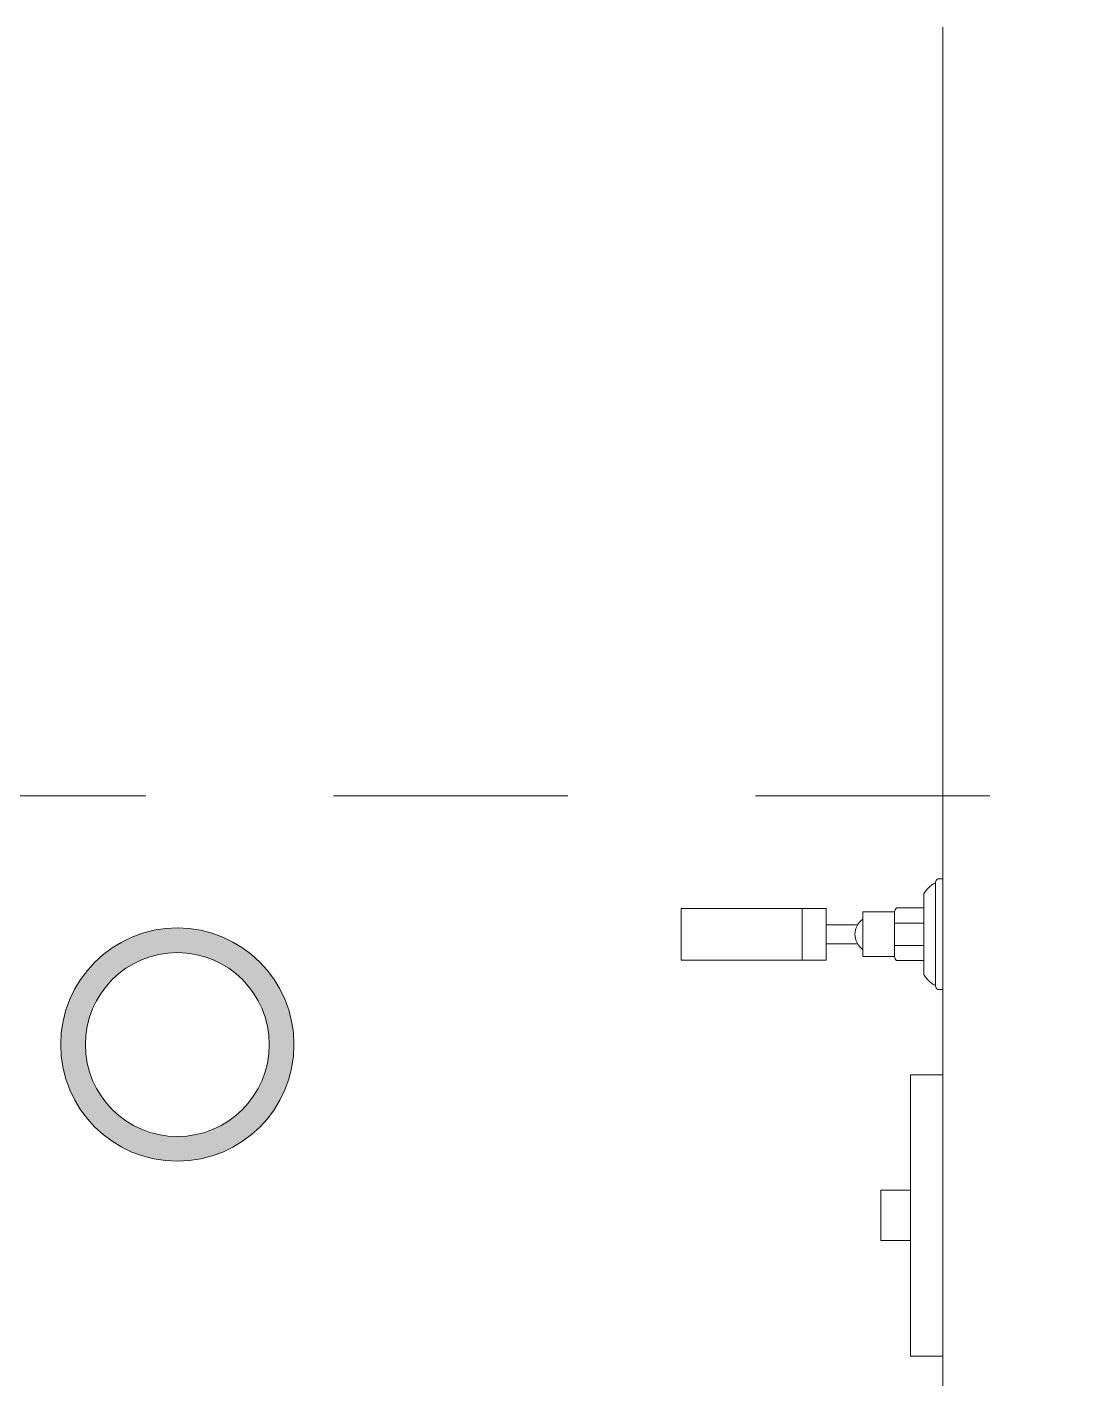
# Model space of a CAD drawing. Header units: metres. Extents: x 14 to 2416, y -346 to 476.
# Drawn here: x 142.588 to 143.152, y -135.239 to -134.518 of the extents above; entities that cross this region are included whole.
import ezdxf

# ---------------------------------------------------------------- set-up
doc = ezdxf.new("R2010")
doc.units = ezdxf.units.M
doc.linetypes.add('0', pattern=[0])
doc.linetypes.add('HIDDEN2', pattern=[0.1875, 0.125, -0.0625])
doc.layers.get('0').update_dxf_attribs({"linetype": '0', "lineweight": 20})
for name, color, linetype, lineweight in [('A-ANNO-TEXT', 20, 'Continuous', 13), ('A-WALL', 250, 'Continuous', 20), ('baños', 251, 'Continuous', 0), ('MAVA -LUMINARIAS', 1, 'Continuous', 18)]:
    doc.layers.add(name, color=color, linetype=linetype, lineweight=lineweight)
doc.layers.add('MAVA Luminarias', color=1, linetype='Continuous')
doc.layers.add('Techos 1', color=7, linetype='HIDDEN2', lineweight=9, true_color=0x42391a)
doc.styles.get("Standard").update_dxf_attribs({"font": 'arial.ttf', "height": 0.1875})

# ---------------------------------------------------------------- blocks, each defined once
blk = doc.blocks.new('A$C0ed3e1a4')
at = {"layer": 'baños'}
for p, q in [((0.13955, 0.05904), (0.13684, 0.05904)), ((0.13955, 0.05904), (0.13955, 0)), ((0.12942, 0.05104), (0.12942, 0.02952)), ((0.13556, 0.00221), (0.13556, 0.05682)), ((0.12942, 0.0435), (0.11483, 0.0435)), ((0.0645, 0.04318), (0.0645, 0.0157)), ((0.09684, 0.01754), (0.09684, 0.04134)), ((0.09684, 0.04134), (0.11369, 0.04134)), ((0.11369, 0.04134), (0.11369, 0.02944)), ((0.09408, 0.03457), (0.07722, 0.03457)), ((0.11369, 0.03539), (0.12942, 0.03539)), ((0.11369, 0.01754), (0.11369, 0.02944)), ((0.12942, 0.008), (0.12942, 0.02952)), ((0.09408, 0.02431), (0.07722, 0.02431)), ((0.11369, 0.02349), (0.12942, 0.02349)), ((0.09684, 0.01754), (0.11369, 0.01754)), ((0.12942, 0.01538), (0.11483, 0.01538)), ((0.13955, 0), (0.13684, 0))]:
    blk.add_line(p, q, dxfattribs=at)
blk.add_lwpolyline([(0.07722, 0.04318), (0, 0.04318), (0, 0.0157), (0.07722, 0.0157)], close=True, dxfattribs=at)
for centre, radius, start, end in [((0.13797, 0.05691), 0.00241, 117.91788, 181.97177), ((0.14155, 0.0445), 0.01378, 115.78965, 151.65642), ((0.11932, 0.03974), 0.00586, 140.07929, 164.09241), ((0.10271, 0.02944), 0.01003, 125.7762, 234.2238), ((0.11932, 0.01915), 0.00586, 195.90759, 219.92071), ((0.14155, 0.01454), 0.01378, 208.34358, 244.21035), ((0.13797, 0.00213), 0.00241, 178.02823, 242.08212)]:
    blk.add_arc(centre, radius, start, end, dxfattribs=at)
blk = doc.blocks.new('PL BASE 2N NASAS 09')
at = {"layer": 'A-WALL'}
blk.add_line((168.64755, -7.80173), (168.64755, -8.92173), dxfattribs=at)
at = {"layer": 'baños'}
for points in [[(168.64755, -8.3605), (168.6302, -8.3605), (168.6302, -8.5105), (168.64755, -8.5105)], [(168.6302, -8.42211), (168.61439, -8.42211), (168.61439, -8.44889), (168.6302, -8.44889)]]:
    blk.add_lwpolyline(points, close=True, dxfattribs=at)
at = {"layer": 'Techos 1'}
blk.add_line((161.34755, -8.21173), (176.09755, -8.21173), dxfattribs=at)
at = {"layer": 'baños'}
blk.add_blockref('A$C0ed3e1a4', (168.508, -8.31502), dxfattribs=at)
at = {"layer": 'baños', "linetype": 'Continuous', "flags": 8}
for tag, p in [('MODELNUMBER', (167.1329, -5.63062, 0)), ('TRADENAME', (167.1329, -5.63066, 0)), ('PRODUCT', (167.1329, -5.6307, 0)), ('MATERIAL', (167.1329, -5.63074, 0)), ('MODELNUMBER', (168.30765, -5.63062, 0)), ('TRADENAME', (168.30765, -5.63066, 0)), ('PRODUCT', (168.30765, -5.6307, 0)), ('MATERIAL', (168.30765, -5.63074, 0))]:
    blk.add_attdef(tag, p, '', height=0.0000254, rotation=180.00008, dxfattribs=at)
at = {"layer": 'baños', "linetype": 'Continuous'}
for tag, p, rotation in [('MODELNUMBER', (169.24282, -19.70647), 180.00008), ('TRADENAME', (169.24278, -19.70642), 180.00008), ('MATERIAL', (169.24301, -19.70634), 180.00008), ('PRODUCT', (169.243, -19.70638), 180.00008), ('MODELNUMBER', (169.95239, -19.70647), 179.99992), ('TRADENAME', (169.95239, -19.70642), 179.99992), ('MATERIAL', (169.95239, -19.70634), 179.99992), ('PRODUCT', (169.95239, -19.70638), 179.99992)]:
    blk.add_attdef(tag, p, '', height=0.0000254, rotation=rotation, dxfattribs=at)
blk = doc.blocks.new('PL MUEBLES 2N NASAS 09')
blk.add_blockref('PL BASE 2N NASAS 09', (49.91428, 62.71701))
blk = doc.blocks.new('A$C595364de')
blk.add_blockref('PL MUEBLES 2N NASAS 09', (-199.56182, -36.6052))
blk = doc.blocks.new('downlight')
at = {"layer": 'MAVA -LUMINARIAS'}
h = blk.add_hatch(color=3, dxfattribs=at)
h.dxf.hatch_style = 1
h.paths.add_polyline_path([(-5.41605, -22.45707, 1), (-5.29166, -22.45707, 1)])
h.paths.add_polyline_path([(-5.30481, -22.45707, -1), (-5.4029, -22.45707, -1)], flags=16)
at = {"layer": 'MAVA -LUMINARIAS', "color": 3}
for radius in [0.06219, 0.04904]:
    blk.add_circle((-5.35386, -22.45707), radius, dxfattribs=at)

msp = doc.modelspace()

# ---------------------------------------------------------------- block references
at = {"layer": 'A-ANNO-TEXT'}
msp.add_blockref('A$C595364de', (124.07662, -152.82804), dxfattribs=at)
msp.add_blockref('A$C595364de', (124.07662, -152.82804), dxfattribs=at)
at = {"layer": 'MAVA Luminarias'}
msp.add_blockref('downlight', (148.02228, -112.60355), dxfattribs=at)
msp.add_blockref('downlight', (148.02228, -112.60355), dxfattribs=at)

doc.saveas('drawing.dxf')
